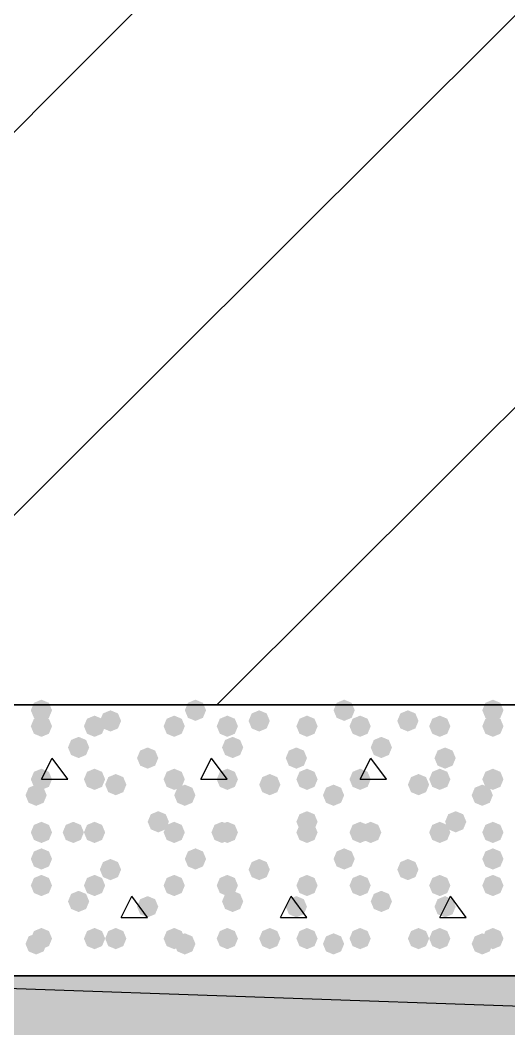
# Model space of a CAD drawing. Header units: millimetres. Extents: x 0 to 420, y 0 to 297.
# Drawn here: x 35.48 to 39.37, y 177.5 to 185.55 of the extents above; entities that cross this region are included whole.
import ezdxf

# ---------------------------------------------------------------- set-up
doc = ezdxf.new("R2010")
doc.units = ezdxf.units.MM
doc.layers.get('0').update_dxf_attribs({"linetype": 'CONTINUOUS'})

msp = doc.modelspace()

# ---------------------------------------------------------------- hatches: boundary and pattern name
at = {"true_color": 0x000008}
for points in [[(35.729333, 180.043667), (35.704462, 179.983871), (35.644667, 179.959), (35.584871, 179.983871), (35.56, 180.043667), (35.584871, 180.103462), (35.644667, 180.128333), (35.704462, 180.103463)], [(36.957, 180.043667), (36.932129, 179.983871), (36.872333, 179.959), (36.812538, 179.983871), (36.787667, 180.043667), (36.812537, 180.103462), (36.872333, 180.128333), (36.932129, 180.103463)], [(38.142333, 180.043667), (38.117463, 179.983871), (38.057667, 179.959), (37.997871, 179.983871), (37.973, 180.043667), (37.997871, 180.103462), (38.057667, 180.128333), (38.117462, 180.103463)], [(39.327667, 180.043667), (39.302796, 179.983871), (39.243, 179.959), (39.183204, 179.983871), (39.158333, 180.043667), (39.183204, 180.103462), (39.243, 180.128333), (39.302796, 180.103463)], [(36.279667, 179.959), (36.254796, 179.899204), (36.195, 179.874333), (36.135204, 179.899204), (36.110333, 179.959), (36.135204, 180.018796), (36.195, 180.043667), (36.254796, 180.018796)], [(37.465, 179.959), (37.440129, 179.899204), (37.380333, 179.874333), (37.320538, 179.899204), (37.295667, 179.959), (37.320537, 180.018796), (37.380333, 180.043667), (37.440129, 180.018796)], [(38.650333, 179.959), (38.625463, 179.899204), (38.565667, 179.874333), (38.505871, 179.899204), (38.481, 179.959), (38.505871, 180.018796), (38.565667, 180.043667), (38.625462, 180.018796)], [(35.729333, 179.916667), (35.704462, 179.856871), (35.644667, 179.832), (35.584871, 179.856871), (35.56, 179.916667), (35.584871, 179.976462), (35.644667, 180.001333), (35.704462, 179.976463)], [(36.152667, 179.916667), (36.127796, 179.856871), (36.068, 179.832), (36.008204, 179.856871), (35.983333, 179.916667), (36.008204, 179.976462), (36.068, 180.001333), (36.127796, 179.976463)], [(36.787667, 179.916667), (36.762796, 179.856871), (36.703, 179.832), (36.643204, 179.856871), (36.618333, 179.916667), (36.643204, 179.976462), (36.703, 180.001333), (36.762796, 179.976463)], [(37.211, 179.916667), (37.186129, 179.856871), (37.126333, 179.832), (37.066537, 179.856871), (37.041667, 179.916667), (37.066537, 179.976462), (37.126333, 180.001333), (37.186129, 179.976463)], [(37.846, 179.916667), (37.821129, 179.856871), (37.761333, 179.832), (37.701537, 179.856871), (37.676667, 179.916667), (37.701537, 179.976462), (37.761333, 180.001333), (37.821129, 179.976463)], [(38.269333, 179.916667), (38.244462, 179.856871), (38.184667, 179.832), (38.124871, 179.856871), (38.1, 179.916667), (38.124871, 179.976462), (38.184667, 180.001333), (38.244462, 179.976463)], [(38.904333, 179.916667), (38.879462, 179.856871), (38.819667, 179.832), (38.759871, 179.856871), (38.735, 179.916667), (38.759871, 179.976462), (38.819667, 180.001333), (38.879462, 179.976463)], [(39.327667, 179.916667), (39.302796, 179.856871), (39.243, 179.832), (39.183204, 179.856871), (39.158333, 179.916667), (39.183204, 179.976462), (39.243, 180.001333), (39.302796, 179.976463)], [(36.025667, 179.747333), (36.000796, 179.687537), (35.941, 179.662667), (35.881204, 179.687537), (35.856333, 179.747333), (35.881204, 179.807129), (35.941, 179.832), (36.000796, 179.807129)], [(37.253333, 179.747333), (37.228463, 179.687537), (37.168667, 179.662667), (37.108871, 179.687537), (37.084, 179.747333), (37.108871, 179.807129), (37.168667, 179.832), (37.228462, 179.807129)], [(38.438667, 179.747333), (38.413796, 179.687537), (38.354, 179.662667), (38.294204, 179.687537), (38.269333, 179.747333), (38.294204, 179.807129), (38.354, 179.832), (38.413796, 179.807129)], [(36.576, 179.662667), (36.551129, 179.602871), (36.491333, 179.578), (36.431537, 179.602871), (36.406667, 179.662667), (36.431537, 179.722462), (36.491333, 179.747333), (36.551129, 179.722463)], [(37.761333, 179.662667), (37.736462, 179.602871), (37.676667, 179.578), (37.616871, 179.602871), (37.592, 179.662667), (37.616871, 179.722462), (37.676667, 179.747333), (37.736462, 179.722463)], [(38.946667, 179.662667), (38.921796, 179.602871), (38.862, 179.578), (38.802204, 179.602871), (38.777333, 179.662667), (38.802204, 179.722462), (38.862, 179.747333), (38.921796, 179.722463)], [(35.729333, 179.493333), (35.704462, 179.433538), (35.644667, 179.408667), (35.584871, 179.433538), (35.56, 179.493333), (35.584871, 179.553129), (35.644667, 179.578), (35.704462, 179.553129)], [(36.152667, 179.493333), (36.127796, 179.433538), (36.068, 179.408667), (36.008204, 179.433538), (35.983333, 179.493333), (36.008204, 179.553129), (36.068, 179.578), (36.127796, 179.553129)], [(36.322, 179.451), (36.297129, 179.391204), (36.237333, 179.366333), (36.177538, 179.391204), (36.152667, 179.451), (36.177537, 179.510796), (36.237333, 179.535667), (36.297129, 179.510796)], [(36.787667, 179.493333), (36.762796, 179.433538), (36.703, 179.408667), (36.643204, 179.433538), (36.618333, 179.493333), (36.643204, 179.553129), (36.703, 179.578), (36.762796, 179.553129)], [(37.211, 179.493333), (37.186129, 179.433538), (37.126333, 179.408667), (37.066537, 179.433538), (37.041667, 179.493333), (37.066537, 179.553129), (37.126333, 179.578), (37.186129, 179.553129)], [(37.549667, 179.451), (37.524796, 179.391204), (37.465, 179.366333), (37.405204, 179.391204), (37.380333, 179.451), (37.405204, 179.510796), (37.465, 179.535667), (37.524796, 179.510796)], [(37.846, 179.493333), (37.821129, 179.433538), (37.761333, 179.408667), (37.701537, 179.433538), (37.676667, 179.493333), (37.701537, 179.553129), (37.761333, 179.578), (37.821129, 179.553129)], [(38.269333, 179.493333), (38.244462, 179.433538), (38.184667, 179.408667), (38.124871, 179.433538), (38.1, 179.493333), (38.124871, 179.553129), (38.184667, 179.578), (38.244462, 179.553129)], [(38.735, 179.451), (38.710129, 179.391204), (38.650333, 179.366333), (38.590538, 179.391204), (38.565667, 179.451), (38.590537, 179.510796), (38.650333, 179.535667), (38.710129, 179.510796)], [(38.904333, 179.493333), (38.879462, 179.433538), (38.819667, 179.408667), (38.759871, 179.433538), (38.735, 179.493333), (38.759871, 179.553129), (38.819667, 179.578), (38.879462, 179.553129)], [(39.327667, 179.493333), (39.302796, 179.433538), (39.243, 179.408667), (39.183204, 179.433538), (39.158333, 179.493333), (39.183204, 179.553129), (39.243, 179.578), (39.302796, 179.553129)], [(35.687, 179.366333), (35.662129, 179.306537), (35.602333, 179.281667), (35.542538, 179.306537), (35.517667, 179.366333), (35.542537, 179.426129), (35.602333, 179.451), (35.662129, 179.426129)], [(36.872333, 179.366333), (36.847463, 179.306537), (36.787667, 179.281667), (36.727871, 179.306537), (36.703, 179.366333), (36.727871, 179.426129), (36.787667, 179.451), (36.847462, 179.426129)], [(38.057667, 179.366333), (38.032796, 179.306537), (37.973, 179.281667), (37.913204, 179.306537), (37.888333, 179.366333), (37.913204, 179.426129), (37.973, 179.451), (38.032796, 179.426129)], [(39.243, 179.366333), (39.218129, 179.306537), (39.158333, 179.281667), (39.098537, 179.306537), (39.073667, 179.366333), (39.098537, 179.426129), (39.158333, 179.451), (39.218129, 179.426129)], [(36.660667, 179.154667), (36.635796, 179.094871), (36.576, 179.07), (36.516204, 179.094871), (36.491333, 179.154667), (36.516204, 179.214462), (36.576, 179.239333), (36.635796, 179.214463)], [(37.846, 179.154667), (37.821129, 179.094871), (37.761333, 179.07), (37.701537, 179.094871), (37.676667, 179.154667), (37.701537, 179.214462), (37.761333, 179.239333), (37.821129, 179.214463)], [(39.031333, 179.154667), (39.006462, 179.094871), (38.946667, 179.07), (38.886871, 179.094871), (38.862, 179.154667), (38.886871, 179.214462), (38.946667, 179.239333), (39.006462, 179.214463)], [(35.729333, 179.07), (35.704462, 179.010204), (35.644667, 178.985333), (35.584871, 179.010204), (35.56, 179.07), (35.584871, 179.129796), (35.644667, 179.154667), (35.704462, 179.129796)], [(35.983333, 179.07), (35.958463, 179.010204), (35.898667, 178.985333), (35.838871, 179.010204), (35.814, 179.07), (35.838871, 179.129796), (35.898667, 179.154667), (35.958462, 179.129796)], [(36.152667, 179.07), (36.127796, 179.010204), (36.068, 178.985333), (36.008204, 179.010204), (35.983333, 179.07), (36.008204, 179.129796), (36.068, 179.154667), (36.127796, 179.129796)], [(36.787667, 179.07), (36.762796, 179.010204), (36.703, 178.985333), (36.643204, 179.010204), (36.618333, 179.07), (36.643204, 179.129796), (36.703, 179.154667), (36.762796, 179.129796)], [(37.168667, 179.07), (37.143796, 179.010204), (37.084, 178.985333), (37.024204, 179.010204), (36.999333, 179.07), (37.024204, 179.129796), (37.084, 179.154667), (37.143796, 179.129796)], [(37.211, 179.07), (37.186129, 179.010204), (37.126333, 178.985333), (37.066537, 179.010204), (37.041667, 179.07), (37.066537, 179.129796), (37.126333, 179.154667), (37.186129, 179.129796)], [(37.846, 179.07), (37.821129, 179.010204), (37.761333, 178.985333), (37.701537, 179.010204), (37.676667, 179.07), (37.701537, 179.129796), (37.761333, 179.154667), (37.821129, 179.129796)], [(38.269333, 179.07), (38.244462, 179.010204), (38.184667, 178.985333), (38.124871, 179.010204), (38.1, 179.07), (38.124871, 179.129796), (38.184667, 179.154667), (38.244462, 179.129796)], [(38.354, 179.07), (38.329129, 179.010204), (38.269333, 178.985333), (38.209538, 179.010204), (38.184667, 179.07), (38.209537, 179.129796), (38.269333, 179.154667), (38.329129, 179.129796)], [(38.904333, 179.07), (38.879462, 179.010204), (38.819667, 178.985333), (38.759871, 179.010204), (38.735, 179.07), (38.759871, 179.129796), (38.819667, 179.154667), (38.879462, 179.129796)], [(39.327667, 179.07), (39.302796, 179.010204), (39.243, 178.985333), (39.183204, 179.010204), (39.158333, 179.07), (39.183204, 179.129796), (39.243, 179.154667), (39.302796, 179.129796)], [(35.729333, 178.858333), (35.704462, 178.798537), (35.644667, 178.773667), (35.584871, 178.798537), (35.56, 178.858333), (35.584871, 178.918129), (35.644667, 178.943), (35.704462, 178.918129)], [(36.957, 178.858333), (36.932129, 178.798537), (36.872333, 178.773667), (36.812538, 178.798537), (36.787667, 178.858333), (36.812537, 178.918129), (36.872333, 178.943), (36.932129, 178.918129)], [(38.142333, 178.858333), (38.117463, 178.798537), (38.057667, 178.773667), (37.997871, 178.798537), (37.973, 178.858333), (37.997871, 178.918129), (38.057667, 178.943), (38.117462, 178.918129)], [(39.327667, 178.858333), (39.302796, 178.798537), (39.243, 178.773667), (39.183204, 178.798537), (39.158333, 178.858333), (39.183204, 178.918129), (39.243, 178.943), (39.302796, 178.918129)], [(36.279667, 178.773667), (36.254796, 178.713871), (36.195, 178.689), (36.135204, 178.713871), (36.110333, 178.773667), (36.135204, 178.833462), (36.195, 178.858333), (36.254796, 178.833463)], [(37.465, 178.773667), (37.440129, 178.713871), (37.380333, 178.689), (37.320538, 178.713871), (37.295667, 178.773667), (37.320537, 178.833462), (37.380333, 178.858333), (37.440129, 178.833463)], [(38.650333, 178.773667), (38.625463, 178.713871), (38.565667, 178.689), (38.505871, 178.713871), (38.481, 178.773667), (38.505871, 178.833462), (38.565667, 178.858333), (38.625462, 178.833463)], [(35.729333, 178.646667), (35.704462, 178.586871), (35.644667, 178.562), (35.584871, 178.586871), (35.56, 178.646667), (35.584871, 178.706462), (35.644667, 178.731333), (35.704462, 178.706463)], [(36.152667, 178.646667), (36.127796, 178.586871), (36.068, 178.562), (36.008204, 178.586871), (35.983333, 178.646667), (36.008204, 178.706462), (36.068, 178.731333), (36.127796, 178.706463)], [(36.787667, 178.646667), (36.762796, 178.586871), (36.703, 178.562), (36.643204, 178.586871), (36.618333, 178.646667), (36.643204, 178.706462), (36.703, 178.731333), (36.762796, 178.706463)], [(37.211, 178.646667), (37.186129, 178.586871), (37.126333, 178.562), (37.066537, 178.586871), (37.041667, 178.646667), (37.066537, 178.706462), (37.126333, 178.731333), (37.186129, 178.706463)], [(37.846, 178.646667), (37.821129, 178.586871), (37.761333, 178.562), (37.701537, 178.586871), (37.676667, 178.646667), (37.701537, 178.706462), (37.761333, 178.731333), (37.821129, 178.706463)], [(38.269333, 178.646667), (38.244462, 178.586871), (38.184667, 178.562), (38.124871, 178.586871), (38.1, 178.646667), (38.124871, 178.706462), (38.184667, 178.731333), (38.244462, 178.706463)], [(38.904333, 178.646667), (38.879462, 178.586871), (38.819667, 178.562), (38.759871, 178.586871), (38.735, 178.646667), (38.759871, 178.706462), (38.819667, 178.731333), (38.879462, 178.706463)], [(39.327667, 178.646667), (39.302796, 178.586871), (39.243, 178.562), (39.183204, 178.586871), (39.158333, 178.646667), (39.183204, 178.706462), (39.243, 178.731333), (39.302796, 178.706463)], [(36.025667, 178.519667), (36.000796, 178.459871), (35.941, 178.435), (35.881204, 178.459871), (35.856333, 178.519667), (35.881204, 178.579462), (35.941, 178.604333), (36.000796, 178.579463)], [(37.253333, 178.519667), (37.228463, 178.459871), (37.168667, 178.435), (37.108871, 178.459871), (37.084, 178.519667), (37.108871, 178.579462), (37.168667, 178.604333), (37.228462, 178.579463)], [(38.438667, 178.519667), (38.413796, 178.459871), (38.354, 178.435), (38.294204, 178.459871), (38.269333, 178.519667), (38.294204, 178.579462), (38.354, 178.604333), (38.413796, 178.579463)], [(36.576, 178.477333), (36.551129, 178.417537), (36.491333, 178.392667), (36.431537, 178.417537), (36.406667, 178.477333), (36.431537, 178.537129), (36.491333, 178.562), (36.551129, 178.537129)], [(37.761333, 178.477333), (37.736462, 178.417537), (37.676667, 178.392667), (37.616871, 178.417537), (37.592, 178.477333), (37.616871, 178.537129), (37.676667, 178.562), (37.736462, 178.537129)], [(38.946667, 178.477333), (38.921796, 178.417537), (38.862, 178.392667), (38.802204, 178.417537), (38.777333, 178.477333), (38.802204, 178.537129), (38.862, 178.562), (38.921796, 178.537129)], [(35.687, 178.181), (35.662129, 178.121204), (35.602333, 178.096333), (35.542538, 178.121204), (35.517667, 178.181), (35.542537, 178.240796), (35.602333, 178.265667), (35.662129, 178.240796)], [(35.729333, 178.223333), (35.704462, 178.163537), (35.644667, 178.138667), (35.584871, 178.163537), (35.56, 178.223333), (35.584871, 178.283129), (35.644667, 178.308), (35.704462, 178.283129)], [(36.152667, 178.223333), (36.127796, 178.163537), (36.068, 178.138667), (36.008204, 178.163537), (35.983333, 178.223333), (36.008204, 178.283129), (36.068, 178.308), (36.127796, 178.283129)], [(36.322, 178.223333), (36.297129, 178.163537), (36.237333, 178.138667), (36.177538, 178.163537), (36.152667, 178.223333), (36.177537, 178.283129), (36.237333, 178.308), (36.297129, 178.283129)], [(36.787667, 178.223333), (36.762796, 178.163537), (36.703, 178.138667), (36.643204, 178.163537), (36.618333, 178.223333), (36.643204, 178.283129), (36.703, 178.308), (36.762796, 178.283129)], [(36.872333, 178.181), (36.847463, 178.121204), (36.787667, 178.096333), (36.727871, 178.121204), (36.703, 178.181), (36.727871, 178.240796), (36.787667, 178.265667), (36.847462, 178.240796)], [(37.211, 178.223333), (37.186129, 178.163537), (37.126333, 178.138667), (37.066537, 178.163537), (37.041667, 178.223333), (37.066537, 178.283129), (37.126333, 178.308), (37.186129, 178.283129)], [(37.549667, 178.223333), (37.524796, 178.163537), (37.465, 178.138667), (37.405204, 178.163537), (37.380333, 178.223333), (37.405204, 178.283129), (37.465, 178.308), (37.524796, 178.283129)], [(37.846, 178.223333), (37.821129, 178.163537), (37.761333, 178.138667), (37.701537, 178.163537), (37.676667, 178.223333), (37.701537, 178.283129), (37.761333, 178.308), (37.821129, 178.283129)], [(38.057667, 178.181), (38.032796, 178.121204), (37.973, 178.096333), (37.913204, 178.121204), (37.888333, 178.181), (37.913204, 178.240796), (37.973, 178.265667), (38.032796, 178.240796)], [(38.269333, 178.223333), (38.244462, 178.163537), (38.184667, 178.138667), (38.124871, 178.163537), (38.1, 178.223333), (38.124871, 178.283129), (38.184667, 178.308), (38.244462, 178.283129)], [(38.735, 178.223333), (38.710129, 178.163537), (38.650333, 178.138667), (38.590538, 178.163537), (38.565667, 178.223333), (38.590537, 178.283129), (38.650333, 178.308), (38.710129, 178.283129)], [(38.904333, 178.223333), (38.879462, 178.163537), (38.819667, 178.138667), (38.759871, 178.163537), (38.735, 178.223333), (38.759871, 178.283129), (38.819667, 178.308), (38.879462, 178.283129)], [(39.243, 178.181), (39.218129, 178.121204), (39.158333, 178.096333), (39.098537, 178.121204), (39.073667, 178.181), (39.098537, 178.240796), (39.158333, 178.265667), (39.218129, 178.240796)], [(39.327667, 178.223333), (39.302796, 178.163537), (39.243, 178.138667), (39.183204, 178.163537), (39.158333, 178.223333), (39.183204, 178.283129), (39.243, 178.308), (39.302796, 178.283129)]]:
    msp.add_hatch(color=0, dxfattribs=at).paths.add_polyline_path(points, flags=0)
h = msp.add_hatch(color=0, dxfattribs=at)
h.paths.add_polyline_path([(378.544667, 177.927), (32.469667, 177.927), (378.544667, 165.946667)], flags=0)
h.paths.add_polyline_path([(32.469667, 177.927), (378.544667, 165.946667), (32.469667, 165.946667)], flags=0)

# ---------------------------------------------------------------- linework, layer by layer
at = {"color": 0, "true_color": 0x000007}
for points in [[(31.369, 201.252667), (31.369, 177.927), (379.603, 177.927), (379.603, 201.252667), (217.17, 201.252667), (217.17, 222.461667), (193.844333, 222.461667), (193.844333, 201.252667)], [(31.369, 201.252667), (31.369, 177.927), (379.603, 177.927), (379.603, 201.252667), (217.17, 201.252667), (217.17, 222.461667), (193.844333, 222.461667), (193.844333, 201.252667)], [(33.528002, 199.135999), (195.961001, 199.135999), (195.961001, 220.344999), (215.053334, 220.344999), (215.053334, 199.135999), (377.486334, 199.135999), (377.486334, 180.085999), (33.528002, 180.085999)]]:
    msp.add_lwpolyline(points, close=True, dxfattribs=at)
at = {"color": 0, "true_color": 0x0000fd}
msp.add_lwpolyline([(33.528, 180.086), (377.486333, 180.086), (377.486333, 199.136), (215.053333, 199.136), (215.053333, 220.345), (195.961, 220.345), (195.961, 199.136), (33.528, 199.136)], close=True, dxfattribs=at)
at = {"color": 0, "true_color": 0x000002}
for points in [[(33.528, 182.753), (49.868667, 199.136)], [(33.909, 180.086), (53.001333, 199.136)], [(37.041667, 180.086), (56.134, 199.136)]]:
    msp.add_lwpolyline(points, dxfattribs=at)
at = {"color": 0, "true_color": 0x000007}
for points in [[(45.508333, 180.086), (33.528, 180.086)], [(33.528, 177.927), (45.508333, 177.927)]]:
    msp.add_lwpolyline(points, dxfattribs=at)
at = {"color": 0, "true_color": 0x000008}
for points in [[(35.644667, 179.493333), (35.729333, 179.662667)], [(35.856333, 179.493333), (35.729333, 179.662667)], [(36.914667, 179.493333), (36.999333, 179.662667)], [(37.126333, 179.493333), (36.999333, 179.662667)], [(38.184667, 179.493333), (38.269333, 179.662667)], [(38.396333, 179.493333), (38.269333, 179.662667)], [(35.644667, 179.493333), (35.856333, 179.493333)], [(36.914667, 179.493333), (37.126333, 179.493333)], [(38.184667, 179.493333), (38.396333, 179.493333)], [(36.279667, 178.392667), (36.364333, 178.562)], [(36.491333, 178.392667), (36.364333, 178.562)], [(37.549667, 178.392667), (37.634333, 178.562)], [(37.761333, 178.392667), (37.634333, 178.562)], [(38.819667, 178.392667), (38.904333, 178.562)], [(39.031333, 178.392667), (38.904333, 178.562)], [(36.279667, 178.392667), (36.491333, 178.392667)], [(37.549667, 178.392667), (37.761333, 178.392667)], [(38.819667, 178.392667), (39.031333, 178.392667)]]:
    msp.add_lwpolyline(points, dxfattribs=at)
for points in [[(378.544667, 177.927), (32.469667, 177.927), (378.544667, 165.946667)], [(32.469667, 177.927), (378.544667, 165.946667), (32.469667, 165.946667)]]:
    msp.add_lwpolyline(points, close=True, dxfattribs=at)

doc.saveas('drawing.dxf')
